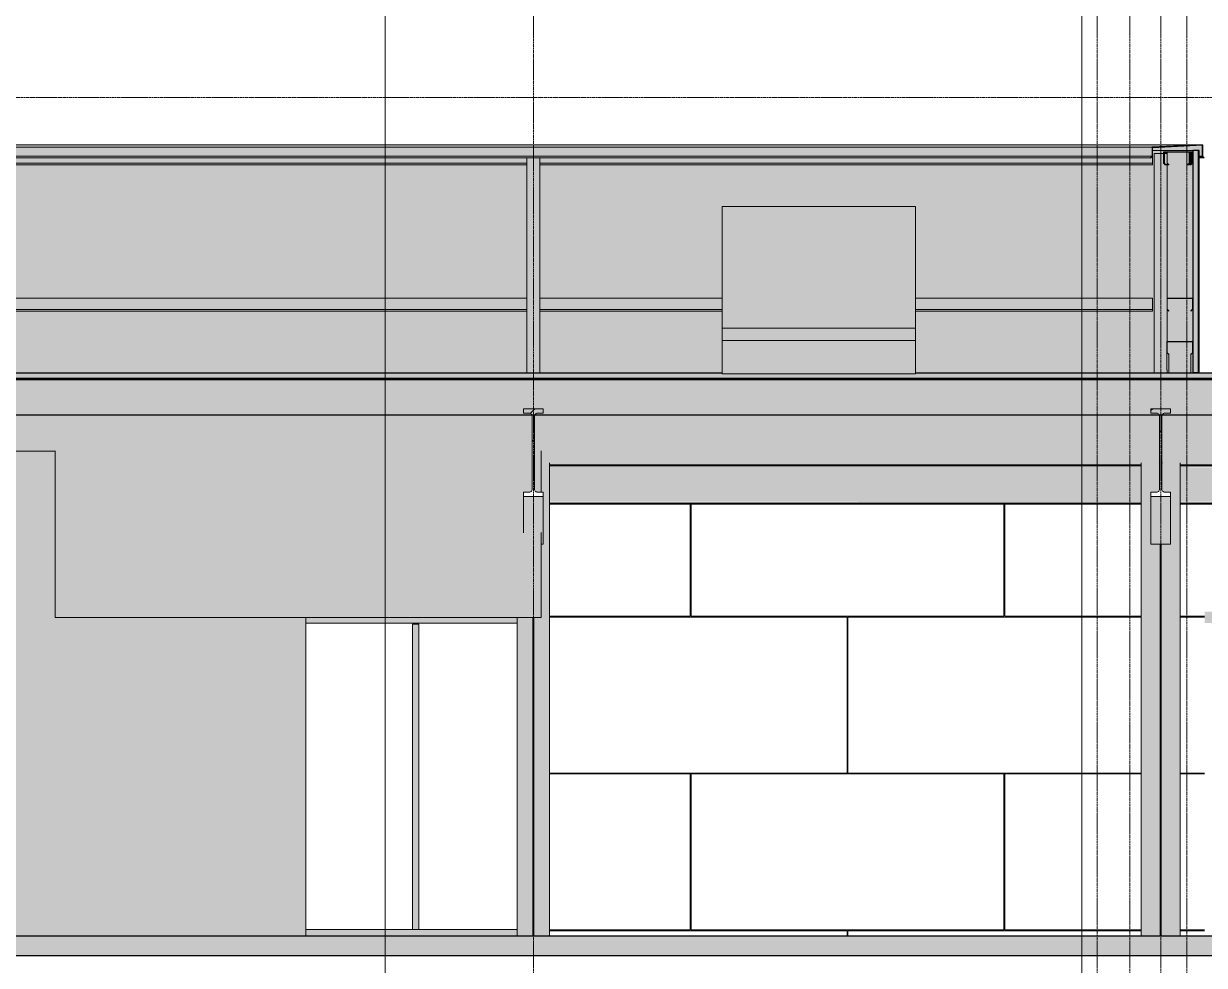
# Model space of a CAD drawing. Header units: inches. Extents: x -23227 to -2744, y -314 to 853.
# Drawn here: x -22699.9 to -22336.6, y -9 to 280.7 of the extents above; entities that cross this region are included whole.
import ezdxf

# ---------------------------------------------------------------- set-up
doc = ezdxf.new("R2010")
doc.units = ezdxf.units.IN
doc.header["$MEASUREMENT"] = 0
for name, pattern in [('Grid Line 1_2_', [0.875, 0.5, -0.125, 0.125, -0.125]), ('Grid Line 1_2__2_', [0.875, 0.5, -0.125, 0.125, -0.125]), ('Hidden 1_8_', [0.1875, 0.125, -0.0625])]:
    doc.linetypes.add(name, pattern=pattern)
for name, color, linetype, lineweight in [('A-CLNG', 13, 'Continuous', 9), ('A-CLNG-PATT', 13, 'Continuous', 9), ('A-FLOR', 192, 'Continuous', 9), ('A-FLOR-LEVL', 51, 'Continuous', 9), ('A-GLAZ-CWMG', 51, 'Continuous', 9), ('A-ROOF', 132, 'Continuous', 9), ('A-WALL', 113, 'Continuous', 9), ('A-WALL-PATT', 111, 'Continuous', 25), ('G-ANNO-SYMB', 111, 'Continuous', 9), ('I-WALL', 2, 'Continuous', 9), ('L-SITE-WALL', 31, 'Continuous', 9), ('M-EQPM', 50, 'Continuous', 9), ('S-BEAM', 12, 'Continuous', 9), ('S-COLS', 52, 'Continuous', 9), ('S-GRID', 1, 'Continuous', 9)]:
    doc.layers.add(name, color=color, linetype=linetype, lineweight=lineweight)
pattern_1 = [(45, (-21811.89, 94.61), (-19.007, 19.007), []), (45, (-21811.89, 123.41), (-19.007, 19.007), [])]

# ---------------------------------------------------------------- blocks, each defined once
blk = doc.blocks.new('Locker Rooms and Restrooms_rvt-1-Section 15')
at = {"layer": 'A-FLOR-LEVL', "linetype": 'Grid Line 1_2__2_'}
blk.add_line((-23227.37, 0), (-20361.6, 0), dxfattribs=at)
blk = doc.blocks.new('Struct_Xcel_Sports Complex_rvt-1-Section 15')
at = {"layer": 'A-FLOR'}
blk.add_hatch(color=254, dxfattribs=at).paths.add_polyline_path([(-22790.8, -6), (-20899.55, -6), (-20899.55, 0), (-22790.8, 0), (-22790.8, -1.56)], flags=0)
at = {"layer": 'A-FLOR', "color": 10, "lineweight": 25}
for p, q in [((-20899.55, 0), (-22790.8, 0)), ((-22790.8, -6), (-20899.55, -6))]:
    blk.add_line(p, q, dxfattribs=at)
blk = doc.blocks.new('W-Wide Flange-Column - B3_C-1280019-Section 15')
at = {"layer": 'S-COLS', "linetype": 'Hidden 1_8_'}
for p, q in [((-22350.21, 120.58), (-22350.21, 0)), ((-22349.9, 0), (-22349.9, 120.58))]:
    blk.add_line(p, q, dxfattribs=at)
blk = doc.blocks.new('W-Wide Flange - 2_-3_ deep-1341460-Section 15')
at = {"layer": 'S-BEAM'}
h = blk.add_hatch(dxfattribs=at)
h.set_pattern_fill('FP_1', color=256, style=0, pattern_type=2)
h.set_pattern_definition(pattern_1)
h.paths.add_polyline_path([(-22353.05, 135.21), (-22347.05, 135.21), (-22347.05, 136.57), (-22348.99, 136.59), (-22349.34, 136.76), (-22349.59, 137.07), (-22349.68, 137.46), (-22349.66, 160.18), (-22349.48, 160.53), (-22349.17, 160.78), (-22348.79, 160.87), (-22347.05, 160.87), (-22347.05, 162.23), (-22353.05, 162.23), (-22353.05, 160.87), (-22351.12, 160.85), (-22350.76, 160.68), (-22350.52, 160.37), (-22350.43, 159.98), (-22350.45, 137.26), (-22350.62, 136.9), (-22350.93, 136.66), (-22351.34, 136.57), (-22353.05, 136.57)], flags=0)
for points in [[(-22349.68, 145.31), (-22349.59, 145.76), (-22349.68, 149.8)], [(-22347.05, 120.58), (-22347.05, 135.21), (-22353.05, 135.15), (-22353.05, 120.58)]]:
    blk.add_hatch(color=256, dxfattribs=at).paths.add_polyline_path(points, flags=0)
at = {"layer": 'S-BEAM', "lineweight": 15}
for p, q in [((-22347.05, 162.23), (-22353.05, 162.23)), ((-22353.05, 162.23), (-22353.05, 160.87)), ((-22353.05, 160.87), (-22351.32, 160.87)), ((-22350.43, 159.98), (-22350.43, 137.46)), ((-22349.68, 137.46), (-22349.68, 159.98)), ((-22348.79, 160.87), (-22347.05, 160.87)), ((-22347.05, 160.87), (-22347.05, 162.23)), ((-22351.32, 136.57), (-22353.05, 136.57)), ((-22353.05, 136.57), (-22353.05, 135.21)), ((-22353.05, 135.21), (-22347.05, 135.21)), ((-22347.05, 136.57), (-22348.79, 136.57)), ((-22347.05, 135.21), (-22347.05, 136.57))]:
    blk.add_line(p, q, dxfattribs=at)
at = {"layer": 'S-BEAM'}
for p, q in [((-22353.05, 120.58), (-22353.05, 135.21)), ((-22347.05, 120.58), (-22347.05, 135.21)), ((-22347.05, 120.58), (-22353.05, 120.58))]:
    blk.add_line(p, q, dxfattribs=at)
at = {"layer": 'S-BEAM', "lineweight": 15, "flags": 128}
for points in [[(-22351.32, 160.87), (-22351.12, 160.85), (-22350.93, 160.78), (-22350.76, 160.68), (-22350.62, 160.53), (-22350.52, 160.37), (-22350.45, 160.18), (-22350.43, 159.98)], [(-22349.68, 159.98), (-22349.66, 160.18), (-22349.59, 160.37), (-22349.48, 160.53), (-22349.34, 160.68), (-22349.17, 160.78), (-22348.99, 160.85), (-22348.79, 160.87)], [(-22350.43, 137.46), (-22350.45, 137.26), (-22350.52, 137.07), (-22350.62, 136.9), (-22350.76, 136.76), (-22350.93, 136.66), (-22351.12, 136.59), (-22351.32, 136.57)], [(-22348.79, 136.57), (-22348.99, 136.59), (-22349.17, 136.66), (-22349.34, 136.76), (-22349.48, 136.9), (-22349.59, 137.07), (-22349.66, 137.26), (-22349.68, 137.46)]]:
    blk.add_lwpolyline(points, dxfattribs=at)
at = {"layer": 'S-BEAM'}
for centre, major_axis, start_param, end_param in [((-22351.32, 145.31), (-0.89, 0), 3.141593, 3.665191), ((-22348.79, 145.31), (0.89, 0), 2.617994, 3.141593)]:
    blk.add_ellipse(centre, major_axis=major_axis, ratio=0.999133, start_param=start_param, end_param=end_param, dxfattribs=at)
blk = doc.blocks.new('Girt_C - 8_D-1253502-Section 15')
at = {"layer": 'S-BEAM'}
h = blk.add_hatch(color=256, dxfattribs=at)
h.paths.add_polyline_path([(-21988.21, 96.51), (-21945.96, 96.51), (-21940.33, 99.82), (-22036.16, 99.82), (-22030.53, 96.51), (-22026.95, 96.51)], flags=0)
h.paths.add_polyline_path([(-21148.8, 96.51), (-21148.8, 99.82), (-21182.12, 99.82), (-21182.12, 96.51), (-21174.8, 96.51)], flags=0)
h.paths.add_polyline_path([(-22569.22, 96.51), (-22548.05, 96.51), (-22548.05, 98), (-22613.05, 98), (-22613.05, 96.51)], flags=0)
h.paths.add_polyline_path([(-22336.55, 96.51), (-22113.8, 96.51), (-22113.8, 99.82), (-22336.55, 99.82)], flags=0)
h.paths.add_polyline_path([(-21649.18, 96.51), (-21649.18, 99.82), (-21862.55, 99.82), (-21862.55, 96.51), (-21717.08, 96.51)], flags=0)
h.paths.add_polyline_path([(-22032.5, 96.51), (-22038.13, 99.82), (-22103.8, 99.82), (-22103.8, 96.51)], flags=0)
h.paths.add_polyline_path([(-21872.55, 96.51), (-21872.55, 99.82), (-21938.36, 99.82), (-21943.99, 96.51)], flags=0)
h = blk.add_hatch(color=256, dxfattribs=at)
h.paths.add_polyline_path([(-21148.8, 96.32), (-21148.8, 96.51), (-21182.12, 96.49), (-21182.12, 96.32), (-21174.8, 96.32)], flags=0)
h.paths.add_polyline_path([(-22026.95, 96.32), (-21946.18, 96.38), (-21945.96, 96.51), (-22030.4, 96.43), (-22030.21, 96.32)], flags=0)
h.paths.add_polyline_path([(-22259.35, 96.32), (-22113.8, 96.38), (-22113.8, 96.51), (-22336.55, 96.51), (-22336.55, 96.32)], flags=0)
h.paths.add_polyline_path([(-22613.05, 96.32), (-22548.05, 96.39), (-22548.05, 96.51), (-22613.05, 96.51), (-22613.05, 96.33)], flags=0)
h.paths.add_polyline_path([(-21794.54, 96.32), (-21725.27, 96.38), (-21725.27, 96.51), (-21862.55, 96.44), (-21862.55, 96.32)], flags=0)
h.paths.add_polyline_path([(-22103.8, 96.32), (-22032.28, 96.38), (-22032.5, 96.51), (-22103.8, 96.42), (-22103.8, 96.34)], flags=0)
h.paths.add_polyline_path([(-21649.18, 96.32), (-21649.18, 96.51), (-21722.93, 96.45), (-21722.93, 96.32), (-21717.08, 96.32)], flags=0)
h.paths.add_polyline_path([(-21944.31, 96.32), (-21872.55, 96.38), (-21872.55, 96.51), (-21944.11, 96.43), (-21944.26, 96.34)], flags=0)
blk.add_line((-22613.05, 96.32), (-22548.05, 96.32), dxfattribs=at)
blk = doc.blocks.new('W-Wide Flange-Column - B4_F-1278967-Section 15')
at = {"layer": 'S-COLS'}
blk.add_hatch(color=256, dxfattribs=at).paths.add_polyline_path([(-22538.05, 0), (-22538.05, 145.64), (-22540.68, 145.64), (-22540.68, 136.57), (-22540.05, 136.57), (-22540.05, 120.56), (-22540.68, 120.56), (-22540.68, 98), (-22548.05, 98), (-22548.05, 0)], flags=0)
for p, q in [((-22538.05, 145.64), (-22538.05, 0)), ((-22548.05, 0), (-22548.05, 98))]:
    blk.add_line(p, q, dxfattribs=at)
at = {"layer": 'S-COLS', "linetype": 'Hidden 1_8_'}
for p, q in [((-22543.21, 98), (-22543.21, 0)), ((-22542.9, 0), (-22542.9, 98))]:
    blk.add_line(p, q, dxfattribs=at)
blk = doc.blocks.new('W-Wide Flange - 2_-3_ deep-1341557-Section 15')
at = {"layer": 'S-BEAM'}
h = blk.add_hatch(dxfattribs=at)
h.set_pattern_fill('FP_1', color=256, style=0, pattern_type=2)
h.set_pattern_definition(pattern_1)
h.paths.add_polyline_path([(-22546.05, 135.21), (-22540.05, 135.21), (-22540.05, 136.57), (-22541.99, 136.59), (-22542.34, 136.76), (-22542.59, 137.07), (-22542.68, 137.46), (-22542.66, 160.18), (-22542.48, 160.53), (-22542.17, 160.78), (-22541.79, 160.87), (-22540.05, 160.87), (-22540.05, 162.23), (-22546.05, 162.23), (-22546.05, 160.87), (-22544.12, 160.85), (-22543.76, 160.68), (-22543.52, 160.37), (-22543.43, 159.98), (-22543.45, 137.26), (-22543.62, 136.9), (-22543.93, 136.66), (-22544.32, 136.57), (-22546.05, 136.57)], flags=0)
for points in [[(-22542.68, 148.9), (-22542.59, 150.06), (-22542.68, 149.8)], [(-22540.68, 120.56), (-22540.05, 120.56), (-22540.05, 135.21), (-22546.05, 135.15), (-22546.05, 124.13), (-22540.68, 124.13)]]:
    blk.add_hatch(color=256, dxfattribs=at).paths.add_polyline_path(points, flags=0)
at = {"layer": 'S-BEAM', "lineweight": 15}
for p, q in [((-22540.05, 162.23), (-22546.05, 162.23)), ((-22546.05, 162.23), (-22546.05, 160.87)), ((-22546.05, 160.87), (-22544.32, 160.87)), ((-22543.43, 159.98), (-22543.43, 137.46)), ((-22542.68, 137.46), (-22542.68, 159.98)), ((-22541.79, 160.87), (-22540.05, 160.87)), ((-22540.05, 160.87), (-22540.05, 162.23)), ((-22544.32, 136.57), (-22546.05, 136.57)), ((-22546.05, 136.57), (-22546.05, 135.21)), ((-22546.05, 135.21), (-22540.05, 135.21)), ((-22540.05, 136.57), (-22541.79, 136.57)), ((-22540.05, 135.21), (-22540.05, 136.57))]:
    blk.add_line(p, q, dxfattribs=at)
at = {"layer": 'S-BEAM'}
for p, q in [((-22546.05, 124.13), (-22546.05, 135.21)), ((-22540.05, 120.56), (-22540.05, 135.21)), ((-22540.05, 120.56), (-22540.68, 120.56))]:
    blk.add_line(p, q, dxfattribs=at)
at = {"layer": 'S-BEAM', "lineweight": 15, "flags": 128}
for points in [[(-22544.32, 160.87), (-22544.12, 160.85), (-22543.93, 160.78), (-22543.76, 160.68), (-22543.62, 160.53), (-22543.52, 160.37), (-22543.45, 160.18), (-22543.43, 159.98)], [(-22542.68, 159.98), (-22542.66, 160.18), (-22542.59, 160.37), (-22542.48, 160.53), (-22542.34, 160.68), (-22542.17, 160.78), (-22541.99, 160.85), (-22541.79, 160.87)], [(-22543.43, 137.46), (-22543.45, 137.26), (-22543.52, 137.07), (-22543.62, 136.9), (-22543.76, 136.76), (-22543.93, 136.66), (-22544.12, 136.59), (-22544.32, 136.57)], [(-22541.79, 136.57), (-22541.99, 136.59), (-22542.17, 136.66), (-22542.34, 136.76), (-22542.48, 136.9), (-22542.59, 137.07), (-22542.66, 137.26), (-22542.68, 137.46)]]:
    blk.add_lwpolyline(points, dxfattribs=at)
blk = doc.blocks.new('Girt_C - 8_D-1253559-Section 15')
at = {"layer": 'S-BEAM'}
h = blk.add_hatch(dxfattribs=at)
h.set_pattern_fill('FP_1', color=256, style=0, pattern_type=2)
h.set_pattern_definition(pattern_1)
h.paths.add_polyline_path([(-22341.79, 237.31), (-22341.22, 237.8), (-22341.22, 241.11), (-22341.32, 241.11), (-22341.32, 237.85), (-22341.86, 237.4)], flags=0)
h.paths.add_polyline_path([(-22348.64, 237.31), (-22348.57, 237.4), (-22349.11, 237.85), (-22349.11, 241.11), (-22349.22, 241.11), (-22349.22, 237.8), (-22349.09, 237.69)], flags=0)
h.paths.add_polyline_path([(-22341.4, 241.19), (-22341.4, 241.3), (-22349.03, 241.3), (-22349.03, 241.19), (-22346.5, 241.19)], flags=0)
for points in [[(-22348.76, 237.85), (-22348.75, 240.83), (-22348.1, 240.83), (-22348.1, 241.11), (-22349.11, 241.11), (-22349.11, 237.85)], [(-22341.22, 241.11), (-22340.18, 241.11), (-22340.27, 241.27), (-22341.27, 241.24), (-22341.23, 241.18)], [(-22340.18, 237.8), (-22340.18, 241.11), (-22341.22, 241.11), (-22341.22, 237.8)], [(-22340.75, 237.31), (-22340.18, 237.8), (-22341.22, 237.8), (-22341.79, 237.31)]]:
    blk.add_hatch(color=256, dxfattribs=at).paths.add_polyline_path(points, flags=0)
h = blk.add_hatch(color=256, dxfattribs=at)
h.paths.add_polyline_path([(-22348.1, 237.4), (-22347.53, 237.4), (-22348.1, 237.85), (-22348.1, 237.69)], flags=0)
h.paths.add_polyline_path([(-22348.57, 237.4), (-22348.22, 237.4), (-22348.76, 237.85), (-22349.04, 237.8), (-22348.92, 237.69)], flags=0)
h = blk.add_hatch(color=256, dxfattribs=at)
h.paths.add_polyline_path([(-22348.29, 237.31), (-22348.22, 237.4), (-22348.29, 237.31)], flags=0)
h.paths.add_polyline_path([(-22347.6, 237.31), (-22347.53, 237.4), (-22348.1, 237.31)], flags=0)
at = {"layer": 'S-BEAM', "lineweight": 15}
for p, q in [((-22349.22, 241.11), (-22349.22, 237.8)), ((-22349.11, 237.85), (-22349.11, 241.11)), ((-22341.4, 241.3), (-22349.03, 241.3)), ((-22349.03, 241.19), (-22341.4, 241.19)), ((-22341.32, 241.11), (-22341.32, 237.85)), ((-22341.22, 237.8), (-22341.22, 241.11)), ((-22349.22, 237.8), (-22348.64, 237.31)), ((-22348.57, 237.4), (-22349.11, 237.85)), ((-22348.64, 237.31), (-22348.57, 237.4)), ((-22341.32, 237.85), (-22341.86, 237.4)), ((-22341.86, 237.4), (-22341.79, 237.31)), ((-22341.79, 237.31), (-22341.22, 237.8))]:
    blk.add_line(p, q, dxfattribs=at)
at = {"layer": 'S-BEAM'}
for p, q in [((-22349.11, 241.11), (-22348.07, 241.11)), ((-22348.07, 241.11), (-22348.07, 237.85)), ((-22340.37, 241.3), (-22341.4, 241.3)), ((-22341.32, 241.11), (-22341.22, 241.11)), ((-22349.11, 237.85), (-22348.76, 237.85)), ((-22348.64, 237.31), (-22348.29, 237.31)), ((-22348.57, 237.4), (-22348.22, 237.4)), ((-22348.1, 237.4), (-22347.53, 237.4)), ((-22348.1, 237.31), (-22347.6, 237.31)), ((-22348.07, 237.85), (-22347.53, 237.4)), ((-22347.53, 237.4), (-22347.6, 237.31)), ((-22341.79, 237.31), (-22340.75, 237.31)), ((-22341.22, 237.8), (-22340.18, 237.8)), ((-22340.18, 237.8), (-22340.75, 237.31))]:
    blk.add_line(p, q, dxfattribs=at)
at = {"layer": 'S-BEAM', "lineweight": 15, "flags": 128}
for points in [[(-22349.03, 241.3), (-22349.1, 241.28), (-22349.16, 241.24), (-22349.2, 241.18), (-22349.22, 241.11)], [(-22349.11, 241.11), (-22349.09, 241.15), (-22349.07, 241.18), (-22349.03, 241.19)], [(-22341.22, 241.11), (-22341.23, 241.18), (-22341.27, 241.24), (-22341.33, 241.28), (-22341.4, 241.3)], [(-22341.4, 241.19), (-22341.36, 241.18), (-22341.34, 241.15), (-22341.32, 241.11)]]:
    blk.add_lwpolyline(points, dxfattribs=at)
at = {"layer": 'S-BEAM'}
for centre, major_axis, start_param, end_param in [((-22347.99, 241.11), (0, 0.0782), 0, 1.533748), ((-22340.37, 241.11), (0, 0.188), 4.712389, 6.283185)]:
    blk.add_ellipse(centre, major_axis=major_axis, ratio=0.999996, start_param=start_param, end_param=end_param, dxfattribs=at)
blk = doc.blocks.new('Girt_C - 8_D-1253560-Section 15')
at = {"layer": 'S-BEAM'}
for points in [[(-22346.5, 173.24), (-22340.82, 173.24), (-22340.75, 179.07), (-22340.37, 179.47), (-22340.37, 182.81), (-22347.99, 182.8), (-22347.99, 179.4), (-22347.53, 178.93), (-22347.53, 173.24)], [(-22347.6, 173.24), (-22347.6, 178.93), (-22348.18, 179.41), (-22348.1, 173.24)], [(-22340.18, 173.24), (-22340.18, 179.41), (-22340.75, 178.93), (-22340.75, 173.24)], [(-22340.37, 179.4), (-22340.29, 179.47), (-22340.37, 179.41)], [(-22347.6, 173.24), (-22347.53, 173.24), (-22347.6, 174.21)]]:
    blk.add_hatch(color=256, dxfattribs=at).paths.add_polyline_path(points, flags=0)
at = {"layer": 'S-BEAM', "lineweight": 15}
for p, q in [((-22348.18, 182.73), (-22348.18, 179.41)), ((-22348.07, 179.47), (-22348.07, 182.73)), ((-22340.37, 182.92), (-22347.99, 182.92)), ((-22347.99, 182.81), (-22340.37, 182.81)), ((-22340.29, 182.73), (-22340.29, 179.47)), ((-22340.18, 179.41), (-22340.18, 182.73)), ((-22348.18, 179.41), (-22347.6, 178.93)), ((-22347.53, 179.02), (-22348.07, 179.47)), ((-22347.6, 178.93), (-22347.53, 179.02)), ((-22340.29, 179.47), (-22340.82, 179.01)), ((-22340.82, 179.01), (-22340.75, 178.93)), ((-22340.75, 178.93), (-22340.18, 179.41))]:
    blk.add_line(p, q, dxfattribs=at)
at = {"layer": 'S-BEAM'}
for p, q in [((-22348.18, 174.21), (-22348.18, 179.41)), ((-22347.6, 178.93), (-22347.6, 173.24)), ((-22347.53, 179.02), (-22347.53, 173.24)), ((-22340.82, 179.01), (-22340.82, 173.24)), ((-22340.75, 178.93), (-22340.75, 173.24))]:
    blk.add_line(p, q, dxfattribs=at)
at = {"layer": 'S-BEAM', "lineweight": 15, "flags": 128}
for points in [[(-22347.99, 182.92), (-22348.06, 182.9), (-22348.12, 182.86), (-22348.16, 182.8), (-22348.18, 182.73)], [(-22348.07, 182.73), (-22348.06, 182.77), (-22348.03, 182.8), (-22347.99, 182.81)], [(-22340.18, 182.73), (-22340.19, 182.8), (-22340.23, 182.86), (-22340.29, 182.9), (-22340.37, 182.92)], [(-22340.37, 182.81), (-22340.33, 182.8), (-22340.3, 182.77), (-22340.29, 182.73)]]:
    blk.add_lwpolyline(points, dxfattribs=at)
blk = doc.blocks.new('Girt_C - 8_D-1355455-Section 15')
at = {"layer": 'S-BEAM'}
h = blk.add_hatch(color=256, dxfattribs=at)
h.paths.add_polyline_path([(-22353.18, 237.8), (-22352.55, 237.8), (-22352.62, 239.97), (-22353.18, 239.46), (-22541.1, 239.46), (-22541.1, 237.8), (-22354.79, 237.8)], flags=0)
h.paths.add_polyline_path([(-22545.01, 237.8), (-22545, 237.8), (-22545.01, 239.46), (-22786.05, 239.46), (-22786.05, 237.8), (-22549.85, 237.8)], flags=0)
h = blk.add_hatch(color=256, dxfattribs=at)
h.paths.add_polyline_path([(-22375.55, 237.31), (-22352.55, 237.31), (-22352.55, 237.8), (-22541.1, 237.8), (-22541.1, 237.31), (-22414.28, 237.31)], flags=0)
h.paths.add_polyline_path([(-22545.01, 237.31), (-22545, 237.31), (-22545.01, 237.8), (-22786.05, 237.8), (-22786.05, 237.31), (-22549.85, 237.31)], flags=0)
for p, q in [((-22352.55, 241.3), (-22352.55, 241.11)), ((-22352.55, 241.11), (-22352.55, 237.8)), ((-22786.05, 237.8), (-22545.01, 237.8)), ((-22545.01, 237.31), (-22786.05, 237.31)), ((-22541.1, 237.8), (-22352.55, 237.8)), ((-22352.55, 237.31), (-22541.1, 237.31)), ((-22352.55, 237.8), (-22352.55, 237.31))]:
    blk.add_line(p, q, dxfattribs=at)
blk = doc.blocks.new('Carrier_48TC_Standard_Efficiency_Gas_Heat_Electric_Cooling_Packaged_Rooftop_Unit_3_to_15_nominal_tons - 7_5 ton 48TC__08-873531-Section 15')
at = {"layer": 'M-EQPM'}
for points in [[(-22433.65, 183.25), (-22425.47, 183.25), (-22425.47, 224.5), (-22484.97, 224.5), (-22484.97, 183.25), (-22438.49, 183.25)], [(-22433.65, 173), (-22425.47, 173), (-22425.47, 187), (-22484.97, 187), (-22484.97, 173), (-22438.49, 173)]]:
    blk.add_hatch(color=256, dxfattribs=at).paths.add_polyline_path(points, flags=0)
for p, q in [((-22484.97, 224.5), (-22425.47, 224.5)), ((-22484.97, 183.25), (-22484.97, 224.5)), ((-22425.47, 183.25), (-22425.47, 224.5)), ((-22484.97, 187), (-22425.47, 187)), ((-22484.97, 173), (-22484.97, 187)), ((-22425.47, 173), (-22425.47, 187)), ((-22425.47, 183.25), (-22484.97, 183.25)), ((-22425.47, 173), (-22484.97, 173))]:
    blk.add_line(p, q, dxfattribs=at)
blk = doc.blocks.new('W-Wide Flange - W12X19-1098423-Section 15')
at = {"layer": 'S-BEAM'}
h = blk.add_hatch(color=256, dxfattribs=at)
h.paths.add_polyline_path([(-22538.05, 144.7), (-22356.05, 144.7), (-22356.05, 145.05), (-22538.05, 145.05), (-22538.05, 144.92)], flags=0)
h.paths.add_polyline_path([(-21852.65, 144.7), (-21631.3, 144.7), (-21631.3, 145.05), (-21862.55, 145.05), (-21862.55, 144.7), (-21862.33, 144.7)], flags=0)
h.paths.add_polyline_path([(-20908.05, 144.7), (-20908.05, 145.05), (-21138.8, 145.05), (-21138.8, 144.7), (-20908.51, 144.7)], flags=0)
h.paths.add_polyline_path([(-22344.05, 144.7), (-22113.8, 144.7), (-22113.8, 145.05), (-22344.05, 145.05), (-22344.05, 144.92)], flags=0)
h.paths.add_polyline_path([(-21148.8, 144.7), (-21148.8, 145.05), (-21380.05, 145.05), (-21380.05, 144.7), (-21155.44, 144.7)], flags=0)
h.paths.add_polyline_path([(-21390.05, 144.7), (-21390.05, 145.05), (-21524.68, 145.05), (-21524.68, 144.7), (-21407.21, 144.7)], flags=0)
h.paths.add_polyline_path([(-22103.8, 144.7), (-21872.55, 144.7), (-21872.55, 145.05), (-22103.8, 145.05), (-22103.8, 144.92)], flags=0)
h.paths.add_polyline_path([(-21529.43, 144.7), (-21529.43, 145.05), (-21621.3, 145.05), (-21621.3, 144.7), (-21562.14, 144.7)], flags=0)
h = blk.add_hatch(color=256, dxfattribs=at)
h.paths.add_polyline_path([(-22538.05, 144.18), (-22356.05, 144.18), (-22356.05, 144.7), (-22538.05, 144.62), (-22538.05, 144.3)], flags=0)
h.paths.add_polyline_path([(-21484.67, 144.18), (-21390.05, 144.21), (-21390.05, 144.7), (-21524.68, 144.63), (-21524.68, 144.18), (-21523.41, 144.18)], flags=0)
h.paths.add_polyline_path([(-21862.55, 144.18), (-21631.3, 144.23), (-21631.3, 144.7), (-21862.55, 144.63), (-21862.55, 144.25)], flags=0)
h.paths.add_polyline_path([(-21621.3, 144.18), (-21529.43, 144.22), (-21529.43, 144.7), (-21621.3, 144.63), (-21621.3, 144.23)], flags=0)
h.paths.add_polyline_path([(-20908.05, 144.18), (-20908.05, 144.7), (-21138.8, 144.63), (-21138.8, 144.18), (-20908.51, 144.18)], flags=0)
h.paths.add_polyline_path([(-22344.05, 144.18), (-22113.8, 144.26), (-22113.8, 144.7), (-22344.05, 144.63), (-22344.05, 144.28)], flags=0)
h.paths.add_polyline_path([(-21872.55, 144.18), (-21872.55, 144.7), (-22103.8, 144.63), (-22103.8, 144.18), (-21891.38, 144.18)], flags=0)
h.paths.add_polyline_path([(-21380.05, 144.18), (-21148.8, 144.19), (-21148.8, 144.7), (-21380.05, 144.63), (-21380.05, 144.21)], flags=0)
h = blk.add_hatch(color=256, dxfattribs=at)
h.paths.add_polyline_path([(-21631.3, 133.73), (-21631.3, 144.18), (-21862.55, 144.18), (-21862.55, 133.73), (-21639.61, 133.73)], flags=0)
h.paths.add_polyline_path([(-21523.41, 133.73), (-21390.05, 133.73), (-21390.05, 144.18), (-21524.68, 144.18), (-21524.68, 133.73)], flags=0)
h.paths.add_polyline_path([(-21529.43, 133.73), (-21529.43, 144.18), (-21621.3, 144.18), (-21621.3, 133.73), (-21562.14, 133.73)], flags=0)
h.paths.add_polyline_path([(-20908.05, 133.73), (-20908.05, 144.18), (-21138.8, 144.18), (-21138.8, 133.73), (-20913.35, 133.73)], flags=0)
h.paths.add_polyline_path([(-21380.05, 133.73), (-21148.8, 133.73), (-21148.8, 144.18), (-21380.05, 144.18), (-21380.05, 135.15)], flags=0)
h.paths.add_polyline_path([(-21910.75, 133.73), (-21872.55, 133.73), (-21872.55, 144.18), (-22103.8, 144.18), (-22103.8, 133.73), (-21949.48, 133.73)], flags=0)
h.paths.add_polyline_path([(-22113.8, 133.73), (-22113.8, 144.18), (-22344.05, 144.18), (-22344.05, 133.73), (-22143.15, 133.73)], flags=0)
h.paths.add_polyline_path([(-22538.05, 133.73), (-22356.05, 133.73), (-22356.05, 144.18), (-22538.05, 144.18), (-22538.05, 135.15)], flags=0)
h = blk.add_hatch(color=256, dxfattribs=at)
h.paths.add_polyline_path([(-21484.67, 133.2), (-21390.05, 133.27), (-21390.05, 133.73), (-21524.68, 133.73), (-21524.68, 133.2), (-21523.41, 133.2)], flags=0)
h.paths.add_polyline_path([(-20908.05, 133.2), (-20908.05, 133.73), (-21138.8, 133.73), (-21138.8, 133.2), (-20913.35, 133.2)], flags=0)
h.paths.add_polyline_path([(-21910.75, 133.2), (-21872.55, 133.27), (-21872.55, 133.73), (-22103.8, 133.68), (-22103.8, 133.2), (-21949.48, 133.2)], flags=0)
h.paths.add_polyline_path([(-21862.55, 133.2), (-21631.3, 133.27), (-21631.3, 133.73), (-21862.55, 133.66), (-21862.55, 133.21)], flags=0)
h.paths.add_polyline_path([(-22538.05, 133.2), (-22356.05, 133.27), (-22356.05, 133.73), (-22538.05, 133.71), (-22538.05, 133.22)], flags=0)
h.paths.add_polyline_path([(-21148.8, 133.2), (-21148.8, 133.73), (-21380.05, 133.73), (-21380.05, 133.2), (-21174.8, 133.2)], flags=0)
h.paths.add_polyline_path([(-21621.3, 133.2), (-21529.43, 133.27), (-21529.43, 133.73), (-21621.3, 133.64), (-21621.3, 133.21)], flags=0)
h.paths.add_polyline_path([(-22113.8, 133.2), (-22113.8, 133.73), (-22344.05, 133.7), (-22344.05, 133.2), (-22143.15, 133.2)], flags=0)
h = blk.add_hatch(color=256, dxfattribs=at)
h.paths.add_polyline_path([(-21639.61, 132.85), (-21631.3, 132.85), (-21631.3, 133.2), (-21862.55, 133.2), (-21862.55, 132.85), (-21678.34, 132.85)], flags=0)
h.paths.add_polyline_path([(-20908.05, 132.85), (-20908.05, 133.2), (-21138.8, 133.2), (-21138.8, 132.85), (-20913.35, 132.85)], flags=0)
h.paths.add_polyline_path([(-22530.49, 132.85), (-22356.05, 132.85), (-22356.05, 133.2), (-22538.05, 133.2), (-22538.05, 132.85)], flags=0)
h.paths.add_polyline_path([(-22344.05, 132.85), (-22113.8, 132.85), (-22113.8, 133.2), (-22344.05, 133.2)], flags=0)
h.paths.add_polyline_path([(-21148.8, 132.85), (-21148.8, 133.2), (-21380.05, 133.2), (-21380.05, 132.85), (-21174.8, 132.85)], flags=0)
h.paths.add_polyline_path([(-22103.8, 132.85), (-21872.55, 132.85), (-21872.55, 133.2), (-22103.8, 133.2)], flags=0)
h.paths.add_polyline_path([(-21390.05, 132.85), (-21390.05, 133.2), (-21524.68, 133.2), (-21524.68, 132.85), (-21407.21, 132.85)], flags=0)
h.paths.add_polyline_path([(-21529.43, 132.85), (-21529.43, 133.2), (-21621.3, 133.2), (-21621.3, 132.85), (-21562.14, 132.85)], flags=0)
for p, q in [((-22356.05, 145.05), (-22538.05, 145.05)), ((-22356.05, 144.7), (-22538.05, 144.7)), ((-22113.8, 145.05), (-22344.05, 145.05)), ((-22113.8, 144.7), (-22344.05, 144.7)), ((-22538.05, 133.2), (-22356.05, 133.2)), ((-22356.05, 132.85), (-22538.05, 132.85)), ((-22344.05, 133.2), (-22113.8, 133.2)), ((-22113.8, 132.85), (-22344.05, 132.85))]:
    blk.add_line(p, q, dxfattribs=at)
blk = doc.blocks.new('Rectangular Mullion - Exterior 2_ x 4_5_-1135311-Section 15')
at = {"layer": 'A-GLAZ-CWMG'}
blk.add_hatch(color=256, dxfattribs=at).paths.add_polyline_path([(-22569.22, 0), (-22548.05, 0), (-22548.05, 2), (-22579.24, 2), (-22579.24, 0)], flags=0)
blk.add_line((-22579.24, 2), (-22548.05, 2), dxfattribs=at)
blk = doc.blocks.new('Rectangular Mullion - Exterior 2_ x 4_5_-769167-Section 15')
at = {"layer": 'A-GLAZ-CWMG'}
blk.add_hatch(color=256, dxfattribs=at).paths.add_polyline_path([(-22579.24, 0), (-22579.24, 2), (-22613.05, 2), (-22613.05, 0)], flags=0)
blk.add_line((-22613.05, 2), (-22579.24, 2), dxfattribs=at)
blk = doc.blocks.new('Rectangular Mullion - Exterior 2_ x 4_5_-827470-Section 15')
at = {"layer": 'A-GLAZ-CWMG'}
blk.add_hatch(color=256, dxfattribs=at).paths.add_polyline_path([(-22578.24, 2), (-22578.24, 96), (-22580.24, 96), (-22580.24, 2)], flags=0)
for p, q in [((-22580.24, 96), (-22578.24, 96)), ((-22580.24, 96), (-22580.24, 2)), ((-22578.24, 96), (-22578.24, 2)), ((-22578.24, 2), (-22580.24, 2))]:
    blk.add_line(p, q, dxfattribs=at)
blk = doc.blocks.new('Girt_C - 8_D-V7-Section 15')
at = {"layer": 'S-BEAM'}
h = blk.add_hatch(color=256, dxfattribs=at)
h.paths.add_polyline_path([(-22375.55, 196.11), (-22352.55, 196.11), (-22352.55, 196.3), (-22425.47, 196.26), (-22425.47, 196.11), (-22414.28, 196.11)], flags=0)
h.paths.add_polyline_path([(-22549.85, 196.11), (-22545, 196.16), (-22545.01, 196.3), (-22786.05, 196.27), (-22786.05, 196.11), (-22569.22, 196.11)], flags=0)
h.paths.add_polyline_path([(-22484.97, 196.11), (-22484.97, 196.3), (-22541.1, 196.24), (-22541.1, 196.11), (-22491.75, 196.11)], flags=0)
h = blk.add_hatch(color=256, dxfattribs=at)
h.paths.add_polyline_path([(-22375.55, 192.8), (-22352.55, 192.8), (-22352.55, 196.11), (-22425.47, 196.11), (-22425.47, 192.8), (-22414.28, 192.8)], flags=0)
h.paths.add_polyline_path([(-22545, 192.8), (-22545.01, 196.11), (-22786.05, 196.11), (-22786.05, 192.8), (-22545.01, 192.8)], flags=0)
h.paths.add_polyline_path([(-22541.1, 192.8), (-22484.97, 192.8), (-22484.97, 196.11), (-22541.1, 196.11), (-22541.1, 193.74)], flags=0)
h = blk.add_hatch(color=256, dxfattribs=at)
h.paths.add_polyline_path([(-22352.55, 192.31), (-22352.55, 192.8), (-22425.47, 192.8), (-22425.47, 192.31), (-22356.18, 192.31)], flags=0)
h.paths.add_polyline_path([(-22545.01, 192.31), (-22545, 192.31), (-22545.01, 192.8), (-22786.05, 192.8), (-22786.05, 192.31), (-22549.85, 192.31)], flags=0)
h.paths.add_polyline_path([(-22541.1, 192.31), (-22484.97, 192.31), (-22484.97, 192.8), (-22541.1, 192.8)], flags=0)
for p, q in [((-22545.01, 196.3), (-22786.05, 196.3)), ((-22484.97, 196.3), (-22541.1, 196.3)), ((-22352.55, 196.3), (-22425.47, 196.3)), ((-22352.55, 196.3), (-22352.55, 196.11)), ((-22786.05, 192.8), (-22545.01, 192.8)), ((-22541.1, 192.8), (-22484.97, 192.8)), ((-22425.47, 192.8), (-22352.55, 192.8)), ((-22352.55, 196.11), (-22352.55, 192.8)), ((-22352.55, 192.8), (-22352.55, 192.31)), ((-22545.01, 192.31), (-22786.05, 192.31)), ((-22484.97, 192.31), (-22541.1, 192.31)), ((-22352.55, 192.31), (-22425.47, 192.31))]:
    blk.add_line(p, q, dxfattribs=at)
blk = doc.blocks.new('Girt_C - 8_D-1253528-Section 15')
at = {"layer": 'S-BEAM'}
h = blk.add_hatch(color=256, dxfattribs=at)
h.paths.add_polyline_path([(-22340.75, 192.31), (-22340.18, 192.8), (-22340.18, 196.11), (-22340.29, 196.11), (-22340.29, 192.85), (-22340.82, 192.4)], flags=0)
h.paths.add_polyline_path([(-22347.6, 192.31), (-22347.53, 192.4), (-22348.07, 192.85), (-22348.1, 192.73)], flags=0)
h.paths.add_polyline_path([(-22340.37, 196.19), (-22340.37, 196.3), (-22347.99, 196.3), (-22347.99, 196.19), (-22346.5, 196.19)], flags=0)
for p, q in [((-22340.37, 196.3), (-22347.99, 196.3)), ((-22347.99, 196.19), (-22340.37, 196.19)), ((-22348.1, 192.73), (-22347.6, 192.31)), ((-22348.07, 192.85), (-22348.07, 196.11)), ((-22347.53, 192.4), (-22348.07, 192.85)), ((-22340.29, 192.85), (-22340.82, 192.4)), ((-22340.75, 192.31), (-22340.18, 192.8)), ((-22340.29, 196.11), (-22340.29, 192.85)), ((-22347.6, 192.31), (-22347.53, 192.4)), ((-22340.82, 192.4), (-22340.75, 192.31))]:
    blk.add_line(p, q, dxfattribs=at)
for centre, radius, start, end in [((-22347.99, 196.11), 0.188, 90, 120), ((-22347.99, 196.11), 0.0782, 90, 177.8773), ((-22340.37, 196.11), 0.187, 0, 90), ((-22340.37, 196.11), 0.0782, 3.0424, 90)]:
    blk.add_arc(centre, radius, start, end, dxfattribs=at)

msp = doc.modelspace()

# ---------------------------------------------------------------- hatches: boundary and pattern name
at = {"layer": 'A-CLNG-PATT'}
h = msp.add_hatch(dxfattribs=at)
h.set_pattern_fill('FP_3', color=256, style=0, pattern_type=2)
h.set_pattern_definition([(161.57, (-21810.93, 95.57), (-7.6802237, -0.0009796), [0, -54.643, 6.067, 0]), (18.43, (-21812.85, 95.57), (-7.6802237, 0.0009796), [0, -54.643, 6.067, 0]), (108.43, (-21810.93, 95.57), (3.838295, -19.2013653), [18.211, -42.499]), (71.57, (-21812.85, 95.57), (3.838295, 19.2013653), [18.211, -42.499])])
h.paths.add_polyline_path([(-21872.01223, 160.3484), (-20900.30281, 160.3484), (-20900.30281, 171.60816), (-22786.55281, 171.60816), (-22786.55281, 160.3484), (-21891.3791, 160.3484)], flags=0)
at = {"layer": 'A-CLNG-PATT', "lineweight": 5}
h = msp.add_hatch(color=256, dxfattribs=at)
h.paths.add_polyline_path([(-20907.55281, 144.98242), (-20907.55281, 145.44076), (-20905.55281, 145.44076), (-20905.55281, 148.57872), (-20903.61977, 148.60106), (-20903.2629, 148.77306), (-20903.01412, 149.08822), (-20903.01595, 160.3484), (-21143.34551, 160.3484), (-21143.33985, 145.63867), (-21138.80281, 145.63867), (-21138.80281, 145.05208), (-20908.05281, 144.98242)], flags=0)
h.paths.add_polyline_path([(-22103.80281, 145.05208), (-21872.55281, 145.05208), (-21872.55281, 145.63867), (-21868.01576, 145.66098), (-21868.01595, 160.3484), (-22108.34551, 160.3484), (-22108.33985, 145.63867), (-22103.80281, 145.63867)], flags=0)
h.paths.add_polyline_path([(-22356.05281, 145.05208), (-22356.05281, 145.65951), (-22350.51576, 145.68178), (-22350.51595, 160.3484), (-22542.59551, 160.3484), (-22542.59151, 149.27409), (-22540.67781, 149.27409), (-22540.67781, 145.63867), (-22538.05281, 145.63867), (-22538.05281, 145.05208), (-22356.1841, 145.05208)], flags=0)
h.paths.add_polyline_path([(-21484.67473, 145.05208), (-21390.05281, 145.05208), (-21390.05281, 145.63867), (-21385.51576, 145.66098), (-21385.51595, 160.3484), (-21524.67781, 160.3484), (-21524.67781, 145.05208), (-21523.40848, 145.05208)], flags=0)
h.paths.add_polyline_path([(-21380.05281, 145.05208), (-21148.80281, 145.05208), (-21148.80281, 145.63867), (-21144.26576, 145.66098), (-21144.26595, 160.3484), (-21384.59551, 160.3484), (-21384.58985, 145.63867), (-21380.05281, 145.63867)], flags=0)
h.paths.add_polyline_path([(-21529.42781, 145.05208), (-21529.42781, 160.3484), (-21625.84551, 160.3484), (-21625.83985, 145.63867), (-21621.30281, 145.63867), (-21621.30281, 145.05208), (-21562.14223, 145.05208)], flags=0)
h.paths.add_polyline_path([(-21862.55281, 145.05208), (-21631.30281, 145.05208), (-21631.30281, 145.63867), (-21626.76576, 145.66098), (-21626.76595, 160.3484), (-21867.09551, 160.3484), (-21867.08985, 145.63867), (-21862.55281, 145.63867)], flags=0)
h.paths.add_polyline_path([(-22344.05281, 145.05208), (-22113.80281, 145.05208), (-22113.80281, 145.63867), (-22109.26576, 145.66098), (-22109.26595, 160.3484), (-22349.59551, 160.3484), (-22349.58985, 145.65951), (-22344.05281, 145.65951)], flags=0)
h.paths.add_polyline_path([(-20900.30281, 148.57872), (-20900.30281, 160.3484), (-20902.09551, 160.3484), (-20902.03292, 148.9926), (-20901.84272, 148.77306), (-20901.48585, 148.60106), (-20901.28781, 148.57872)], flags=0)
h.paths.add_polyline_path([(-22695.10441, 149.19596), (-22543.51411, 149.27409), (-22543.51595, 160.3484), (-22782.84551, 160.3484), (-22782.83967, 149.19596), (-22704.78785, 149.19596)], flags=0)
h.paths.add_polyline_path([(-22783.76595, 149.19596), (-22783.76399, 149.27128), (-22783.76595, 160.3484), (-22786.55281, 160.3484), (-22786.55281, 149.19596)], flags=0)
at = {"layer": 'A-ROOF'}
msp.add_hatch(color=256, dxfattribs=at).paths.add_polyline_path([(-20890.55281, 171.23837), (-20889.05281, 171.23837), (-20889.05281, 173.2401), (-22425.46739, 173.2401), (-22425.46739, 173.00096), (-22484.96739, 173.00096), (-22484.96739, 173.2401), (-22786.55281, 173.2401), (-22786.55281, 171.23837), (-20891.55281, 171.23837)], flags=0)
at = {"layer": 'A-WALL', "lineweight": 5}
h = msp.add_hatch(color=256, dxfattribs=at)
h.paths.add_polyline_path([(-22799.05281, 242.68768), (-22785.30952, 242.68768), (-22799.05281, 243.40793), (-22799.05281, 242.90725)], flags=0)
h.paths.add_polyline_path([(-22352.67781, 242.68768), (-22337.24151, 243.5), (-22798.3586, 243.43414), (-22784.11531, 242.68768), (-22356.1841, 242.68768)], flags=0)
at = {"layer": 'A-WALL'}
msp.add_hatch(color=256, dxfattribs=at).paths.add_polyline_path([(-22336.722, 239.45581), (-22336.67781, 239.5), (-22337.17781, 240), (-22337.17781, 243.5), (-22352.67781, 242.68768), (-22352.67781, 240), (-22352.61531, 239.97411), (-22352.61531, 242.62837), (-22337.24031, 243.43414), (-22337.24031, 239.97411), (-22336.81723, 239.55103)], flags=0)
at = {"layer": 'A-WALL', "lineweight": 5}
for points in [[(-22337.24031, 239.97411), (-22337.24031, 243.43414), (-22352.61531, 242.57118), (-22352.61531, 241.75), (-22338.17781, 241.75), (-22338.17781, 239.97411)], [(-22337.17781, 239.45581), (-22336.722, 239.45581), (-22337.24031, 239.97411), (-22338.17781, 239.97411), (-22338.17781, 239.45581), (-22337.24031, 239.45581)]]:
    msp.add_hatch(color=256, dxfattribs=at).paths.add_polyline_path(points, flags=0)
h = msp.add_hatch(color=256, dxfattribs=at)
h.paths.add_polyline_path([(-22799.05281, 240), (-22798.61531, 240), (-22798.61531, 241.75), (-22786.55281, 241.75), (-22786.55281, 240), (-22784.17781, 240), (-22784.17781, 242.62837), (-22786.55281, 242.68768), (-22799.05281, 242.62837)], flags=0)
h.paths.add_polyline_path([(-22724.15473, 240), (-22352.67781, 240), (-22352.67781, 242.68768), (-22784.11531, 242.62837), (-22784.11531, 240), (-22783.61531, 240)], flags=0)
h = msp.add_hatch(color=256, dxfattribs=at)
h.paths.add_polyline_path([(-22784.11531, 239.5), (-22783.7037, 239.5), (-22784.17781, 240), (-22786.55281, 239.97411), (-22786.55281, 239.5), (-22784.17781, 239.5)], flags=0)
h.paths.add_polyline_path([(-22724.15473, 239.5), (-22353.13362, 239.54419), (-22352.67781, 240), (-22784.08942, 239.97411), (-22783.61531, 239.5)], flags=0)
h.paths.add_polyline_path([(-22799.05281, 239.5), (-22798.61531, 239.5), (-22798.61531, 240), (-22799.05281, 240)], flags=0)
at = {"layer": 'A-WALL-PATT', "lineweight": 9}
h = msp.add_hatch(dxfattribs=at)
h.set_pattern_fill('FP_5', color=256, style=0, pattern_type=2)
h.set_pattern_definition([(90, (-22157.18, -336), (-193, -193), [48, -145]), (180, (-22157.18, -336), (-2e-14, -193), [96.25, -96.75]), (270, (-22253.43, -288), (-193, -193), [48, -145]), (180, (-22157.18, -288), (-2e-14, -193), [96.25, -96.75]), (270, (-22253.68, -288), (-193, -193), [48, -145]), (180, (-22253.68, -288), (-2e-14, -193), [96.25, -96.75]), (90, (-22349.93, -336), (-193, -193), [48, -145]), (180, (-22253.68, -336), (-2e-14, -193), [96.25, -96.75]), (90, (-22205.18, -287.75), (-193, -193), [48, -145]), (180, (-22156.93, -287.75), (-2e-14, -193), [48.25, -144.75]), (180, (-22156.93, -239.75), (-2e-14, -193), [48.25, -144.75]), (90, (-22301.68, -287.75), (-193, -193), [48, -145]), (180, (-22205.43, -287.75), (-2e-14, -193), [96.25, -96.75]), (270, (-22205.43, -239.75), (-193, -193), [48, -145]), (180, (-22205.43, -239.75), (-2e-14, -193), [96.25, -96.75]), (180, (-22301.93, -287.75), (-2e-14, -193), [48, -145]), (270, (-22301.93, -239.75), (-193, -193), [48, -145]), (180, (-22301.93, -239.75), (-2e-14, -193), [48, -145]), (90, (-22157.18, -239.5), (-193, -193), [48, -145]), (180, (-22157.18, -239.5), (-2e-14, -193), [96.25, -96.75]), (270, (-22253.43, -191.5), (-193, -193), [48, -145]), (180, (-22157.18, -191.5), (-2e-14, -193), [96.25, -96.75]), (270, (-22253.68, -191.5), (-193, -193), [48, -145]), (180, (-22253.68, -191.5), (-2e-14, -193), [96.25, -96.75]), (270, (-22349.93, -191.5), (-193, -193), [48, -145]), (180, (-22253.68, -239.5), (-2e-14, -193), [96.25, -96.75]), (90, (-22205.18, -191.25), (-193, -193), [48, -145]), (180, (-22156.93, -191.25), (-2e-14, -193), [48.25, -144.75]), (180, (-22156.93, -143.25), (-2e-14, -193), [48.25, -144.75]), (90, (-22301.68, -191.25), (-193, -193), [48, -145]), (180, (-22205.43, -191.25), (-2e-14, -193), [96.25, -96.75]), (270, (-22205.43, -143.25), (-193, -193), [48, -145]), (180, (-22205.43, -143.25), (-2e-14, -193), [96.25, -96.75]), (180, (-22301.93, -191.25), (-2e-14, -193), [48, -145]), (270, (-22301.93, -143.25), (-193, -193), [48, -145]), (180, (-22301.93, -143.25), (-2e-14, -193), [48, -145])])
h.paths.add_polyline_path([(-22336.81723, 0), (-22336.55281, 0), (-22336.55281, 132.85208), (-22344.05281, 132.85208), (-22344.05281, 0)], flags=0)
h.paths.add_polyline_path([(-22414.28473, 0), (-22356.05281, 0), (-22356.05281, 132.85208), (-22538.05281, 132.85208), (-22538.05281, 0)], flags=0)
at = {"layer": 'I-WALL', "lineweight": 5}
h = msp.add_hatch(color=256, dxfattribs=at)
h.paths.add_polyline_path([(-22777.05281, 0), (-22617.80281, 0), (-22617.80281, 98), (-22690.17781, 98), (-22690.17781, 149.19596), (-22782.86196, 149.14675), (-22782.73364, 148.91411), (-22782.42397, 148.66694), (-22782.03781, 148.57872), (-22780.30281, 148.57872), (-22780.30281, 141.83073), (-22777.05281, 141.83073), (-22777.05281, 76.56193)], flags=0)
h.paths.add_polyline_path([(-22786.30281, 141.83073), (-22786.30281, 148.57872), (-22784.36977, 148.60106), (-22784.0129, 148.77306), (-22783.74366, 149.14675), (-22783.76595, 149.19596), (-22786.55281, 149.19596), (-22786.52351, 141.83073), (-22786.32759, 141.83073)], flags=0)
for points in [[(-22685.42781, 98), (-22685.42781, 149.27409), (-22690.17781, 149.27409), (-22690.17781, 98)], [(-22613.05281, 0), (-22613.05281, 98), (-22617.80281, 98), (-22617.80281, 0)]]:
    msp.add_hatch(color=256, dxfattribs=at).paths.add_polyline_path(points, flags=0)
h = msp.add_hatch(color=256, dxfattribs=at)
h.paths.add_polyline_path([(-22569.21973, 98), (-22540.67781, 98), (-22540.67781, 124.13282), (-22546.05281, 124.13282), (-22546.05281, 136.56831), (-22544.11977, 136.59064), (-22543.7629, 136.76265), (-22543.51595, 137.07259), (-22543.42781, 137.45908), (-22543.51411, 149.27409), (-22685.42781, 149.27409), (-22685.42781, 98), (-22646.68723, 98)], flags=0)
h.paths.add_polyline_path([(-22540.67781, 136.56831), (-22540.67781, 149.27409), (-22542.59151, 149.27409), (-22542.67781, 148.9043), (-22542.6555, 137.26087), (-22542.48364, 136.9037), (-22542.17397, 136.65652), (-22541.78781, 136.56831)], flags=0)
at = {"layer": 'L-SITE-WALL', "lineweight": 5}
h = msp.add_hatch(color=256, dxfattribs=at)
h.paths.add_polyline_path([(-22799.05281, 157.5), (-22798.61531, 157.58033), (-22798.61531, 239.45581), (-22799.05281, 239.45581), (-22799.05281, 164.44918)], flags=0)
h.paths.add_polyline_path([(-22685.42098, 173.2401), (-22545.00267, 173.2401), (-22545.01113, 192.31387), (-22786.05281, 192.39766), (-22786.05281, 196.29688), (-22545.00267, 196.29688), (-22545.01113, 237.31387), (-22786.05281, 237.39766), (-22786.05281, 239.45581), (-22786.55281, 239.45581), (-22786.55281, 173.2401), (-22704.78785, 173.2401)], flags=0)
h.paths.add_polyline_path([(-22425.46739, 173.2401), (-22352.00267, 173.2401), (-22352.00267, 240.82637), (-22349.21509, 240.82637), (-22349.18504, 241.11016), (-22348.06844, 241.11224), (-22348.06844, 237.84788), (-22347.53298, 237.39857), (-22347.60328, 237.31478), (-22348.10295, 237.31478), (-22348.06844, 192.84788), (-22347.53297, 192.39857), (-22347.60328, 192.31478), (-22348.10295, 192.73406), (-22348.02857, 182.79776), (-22347.99034, 182.80776), (-22347.99034, 182.91723), (-22340.36531, 182.91723), (-22340.28719, 182.73367), (-22340.17781, 182.80776), (-22340.17781, 192.79688), (-22340.75343, 192.31387), (-22340.82374, 192.39766), (-22340.28719, 192.84788), (-22340.28719, 196.11347), (-22340.17781, 196.1875), (-22340.17784, 237.79688), (-22340.75346, 237.31387), (-22341.86099, 237.39766), (-22341.32443, 237.84788), (-22341.32443, 241.11347), (-22341.23359, 241.1875), (-22341.21506, 241.28142), (-22340.20296, 241.20313), (-22340.17784, 241.24196), (-22340.17781, 241.75), (-22352.61531, 241.75), (-22352.55281, 237.31387), (-22541.10295, 237.31387), (-22541.10295, 196.29688), (-22484.96739, 196.29688), (-22484.96739, 224.50096), (-22425.46739, 224.50096), (-22425.46739, 196.29688), (-22352.55281, 196.27175), (-22352.55281, 192.31387), (-22425.46739, 192.31387), (-22425.46739, 174.21443)], flags=0)
h.paths.add_polyline_path([(-22484.96739, 173.2401), (-22484.96739, 192.31387), (-22541.10295, 192.31387), (-22541.10295, 173.2401), (-22491.75223, 173.2401)], flags=0)
h.paths.add_polyline_path([(-22346.50066, 196.1875), (-22347.99034, 196.1875), (-22347.99031, 196.29688), (-22340.36531, 196.29687), (-22340.36525, 196.1875)], flags=0)
h.paths.add_polyline_path([(-22348.10295, 241.1875), (-22349.02762, 241.1875), (-22348.96171, 241.29688), (-22341.4025, 241.24196), (-22341.4025, 241.1875), (-22348.06844, 241.1875)], flags=0)
at = {"layer": 'L-SITE-WALL'}
msp.add_hatch(color=256, dxfattribs=at).paths.add_polyline_path([(-22338.55281, 173.36679), (-22338.55281, 241.75), (-22340.17781, 241.75), (-22340.17781, 173.36679)], flags=0)
at = {"layer": 'L-SITE-WALL', "lineweight": 5}
for points in [[(-22338.17781, 173.36679), (-22338.17781, 241.75), (-22338.55281, 241.75), (-22338.55281, 173.36679)], [(-22338.17781, 173.2401), (-22338.17781, 173.36679), (-22340.17781, 173.36679), (-22340.17781, 173.2401)]]:
    msp.add_hatch(color=256, dxfattribs=at).paths.add_polyline_path(points, flags=0)
at = {"layer": 'S-COLS', "lineweight": 5}
for points in [[(-22352.00267, 173.2401), (-22350.05281, 173.2401), (-22350.05281, 240.82637), (-22352.00267, 240.82637), (-22352.00267, 174.21443)], [(-22349.26871, 173.2401), (-22348.10295, 173.2401), (-22348.10295, 240.82637), (-22348.75978, 240.82637), (-22348.75978, 237.84788), (-22348.22216, 237.39857), (-22348.29605, 237.31478), (-22348.74041, 237.39857), (-22349.21509, 237.84788), (-22349.21509, 240.82637), (-22350.05281, 240.82637), (-22350.05281, 173.2401), (-22349.71415, 173.2401)], [(-22543.05281, 173.2401), (-22543.05969, 239.45581), (-22545.00267, 239.45581), (-22545.00267, 173.2401), (-22543.3922, 173.2401)], [(-22542.95832, 173.2401), (-22541.10295, 173.2401), (-22541.10295, 239.45581), (-22543.05281, 239.45581), (-22543.05281, 173.2401)], [(-22344.05281, 0), (-22344.05281, 145.65951), (-22349.59909, 145.65951), (-22349.67781, 145.31263), (-22349.6555, 137.26087), (-22349.48364, 136.9037), (-22349.17397, 136.65652), (-22348.78781, 136.56831), (-22347.05281, 136.56831), (-22347.05281, 120.58408), (-22353.05281, 120.58408), (-22353.05281, 136.56831), (-22351.11977, 136.59064), (-22350.7629, 136.76265), (-22350.51595, 137.07259), (-22350.42781, 137.45908), (-22350.50653, 145.65951), (-22356.05281, 145.65951), (-22356.05281, 0)]]:
    msp.add_hatch(color=256, dxfattribs=at).paths.add_polyline_path(points, flags=0)

# ---------------------------------------------------------------- linework, layer by layer
at = {"layer": 'A-CLNG', "lineweight": 25}
for p, q in [((-20900.30281, 171.60816), (-22786.55281, 171.60816)), ((-22786.55281, 160.3484), (-20900.30281, 160.3484))]:
    msp.add_line(p, q, dxfattribs=at)
at = {"layer": 'A-FLOR-LEVL', "linetype": 'Grid Line 1_2_'}
for p, q in [((-23227.3711, 258), (-20361.60083, 258)), ((-23227.3711, 0), (-20361.60083, 0))]:
    msp.add_line(p, q, dxfattribs=at)
at = {"layer": 'A-ROOF', "lineweight": 25}
for p, q in [((-22484.96739, 173.2401), (-22786.55281, 173.2401)), ((-22786.55281, 171.23837), (-21529.42781, 171.23837)), ((-20889.05281, 173.2401), (-22425.46739, 173.2401))]:
    msp.add_line(p, q, dxfattribs=at)
at = {"layer": 'A-WALL'}
for p, q in [((-22799.05281, 243.5), (-22337.17781, 243.5)), ((-22784.11531, 242.68768), (-22352.67781, 242.68768)), ((-22784.11531, 240), (-22352.67781, 240)), ((-22338.55281, 241.75), (-22338.55281, 173.36679)), ((-22338.17781, 239.97411), (-22337.24031, 239.97411)), ((-22786.55281, 239.45581), (-22353.13362, 239.45581)), ((-22783.61531, 239.5), (-22353.17781, 239.5)), ((-22338.17781, 239.45581), (-22336.722, 239.45581))]:
    msp.add_line(p, q, dxfattribs=at)
at = {"layer": 'A-WALL', "lineweight": 25}
for p, q in [((-22337.17781, 243.5), (-22352.67781, 242.68768)), ((-22352.61531, 242.62837), (-22337.24031, 243.43414)), ((-22337.24031, 243.43414), (-22337.24031, 239.97411)), ((-22337.17781, 240), (-22337.17781, 243.5)), ((-22352.67781, 240), (-22353.17781, 239.5)), ((-22353.13362, 239.45581), (-22352.61531, 239.97411)), ((-22352.67781, 242.68768), (-22352.67781, 240)), ((-22352.61531, 239.97411), (-22352.61531, 242.62837)), ((-22337.24031, 239.97411), (-22336.722, 239.45581)), ((-22336.67781, 239.5), (-22337.17781, 240)), ((-22353.17781, 239.5), (-22353.13362, 239.45581)), ((-22336.722, 239.45581), (-22336.67781, 239.5))]:
    msp.add_line(p, q, dxfattribs=at)
at = {"layer": 'G-ANNO-SYMB'}
for p, q in [((-22588.63029, 545.15708), (-22588.63029, -79.66081)), ((-22374.35697, 545.15708), (-22374.35697, -79.66081))]:
    msp.add_line(p, q, dxfattribs=at)
at = {"layer": 'I-WALL'}
for p, q in [((-22690.17781, 149.19596), (-22782.86895, 149.19596)), ((-22690.17781, 98), (-22690.17781, 149.27409)), ((-22540.67781, 136.56831), (-22540.67781, 149.27409)), ((-22540.67781, 98), (-22540.67781, 124.13282)), ((-22690.17781, 98), (-22540.67781, 98)), ((-22613.05281, 98), (-22613.05281, 0))]:
    msp.add_line(p, q, dxfattribs=at)
at = {"layer": 'L-SITE-WALL'}
for p, q in [((-22340.17781, 241.75), (-22352.61531, 241.75)), ((-22340.17781, 173.2401), (-22340.17781, 173.36679)), ((-22338.17781, 173.36679), (-22338.17781, 173.2401))]:
    msp.add_line(p, q, dxfattribs=at)
at = {"layer": 'L-SITE-WALL', "lineweight": 25}
for p, q in [((-22340.17781, 241.75), (-22340.17781, 173.36679)), ((-22338.17781, 241.75), (-22340.17781, 241.75)), ((-22338.17781, 173.36679), (-22338.17781, 241.75)), ((-22340.17781, 173.36679), (-22338.17781, 173.36679))]:
    msp.add_line(p, q, dxfattribs=at)
at = {"layer": 'S-COLS'}
for p, q in [((-22352.05281, 240.82637), (-22352.05281, 173.2401)), ((-22350.05281, 240.82637), (-22352.00267, 240.82637)), ((-22349.20425, 240.82637), (-22350.05281, 240.82637)), ((-22348.10295, 240.82637), (-22348.72944, 240.82637)), ((-22348.05281, 182.77439), (-22348.05281, 240.82637)), ((-22545.05281, 239.45581), (-22545.05281, 173.2401)), ((-22541.05281, 173.2401), (-22541.05281, 239.45581)), ((-22348.05281, 173.2401), (-22348.05281, 174.21443)), ((-22356.05281, 0), (-22356.05281, 145.65951)), ((-22344.05281, 145.65951), (-22344.05281, 0))]:
    msp.add_line(p, q, dxfattribs=at)
at = {"layer": 'S-GRID', "linetype": 'Grid Line 1_2_'}
for p, q in [((-22543.05281, -273.16081), (-22543.05281, 738.65708)), ((-22543.05281, -273.16081), (-22543.05281, 738.65708)), ((-22369.55281, -273.16081), (-22369.55281, 738.65708)), ((-22359.55281, -273.16081), (-22359.55281, 738.65708)), ((-22359.55281, -273.16081), (-22359.55281, 738.65708)), ((-22350.05281, -273.16081), (-22350.05281, 738.65708)), ((-22342.05281, -273.16081), (-22342.05281, 738.65708))]:
    msp.add_line(p, q, dxfattribs=at)

# ---------------------------------------------------------------- block references
at = {"layer": 'A-GLAZ-CWMG'}
for name in ['Rectangular Mullion - Exterior 2_ x 4_5_-827470-Section 15', 'Rectangular Mullion - Exterior 2_ x 4_5_-769167-Section 15', 'Rectangular Mullion - Exterior 2_ x 4_5_-1135311-Section 15']:
    msp.add_blockref(name, (0, 0), dxfattribs=at)
at = {"layer": 'M-EQPM'}
msp.add_blockref('Carrier_48TC_Standard_Efficiency_Gas_Heat_Electric_Cooling_Packaged_Rooftop_Unit_3_to_15_nominal_tons - 7_5 ton 48TC__08-873531-Section 15', (0, 0), dxfattribs=at)
at = {"layer": 'S-BEAM'}
for name in ['Girt_C - 8_D-1355455-Section 15', 'Girt_C - 8_D-1253559-Section 15', 'Girt_C - 8_D-V7-Section 15', 'Girt_C - 8_D-1253528-Section 15', 'Girt_C - 8_D-1253560-Section 15', 'W-Wide Flange - 2_-3_ deep-1341557-Section 15', 'W-Wide Flange - 2_-3_ deep-1341460-Section 15', 'W-Wide Flange - W12X19-1098423-Section 15', 'Girt_C - 8_D-1253502-Section 15']:
    msp.add_blockref(name, (0, 0), dxfattribs=at)
at = {"layer": 'S-COLS'}
msp.add_blockref('W-Wide Flange-Column - B4_F-1278967-Section 15', (0, 0), dxfattribs=at)
at = {"layer": 'S-COLS', "linetype": 'Hidden 1_8_'}
msp.add_blockref('W-Wide Flange-Column - B3_C-1280019-Section 15', (0, 0), dxfattribs=at)

# ---------------------------------------------------------------- next in the draw order: block references
at = {"lineweight": 5}
msp.add_blockref('Locker Rooms and Restrooms_rvt-1-Section 15', (0, 0), dxfattribs=at)

# ---------------------------------------------------------------- next in the draw order: block references
msp.add_blockref('Struct_Xcel_Sports Complex_rvt-1-Section 15', (0, 0), dxfattribs=at)

doc.saveas('drawing.dxf')
